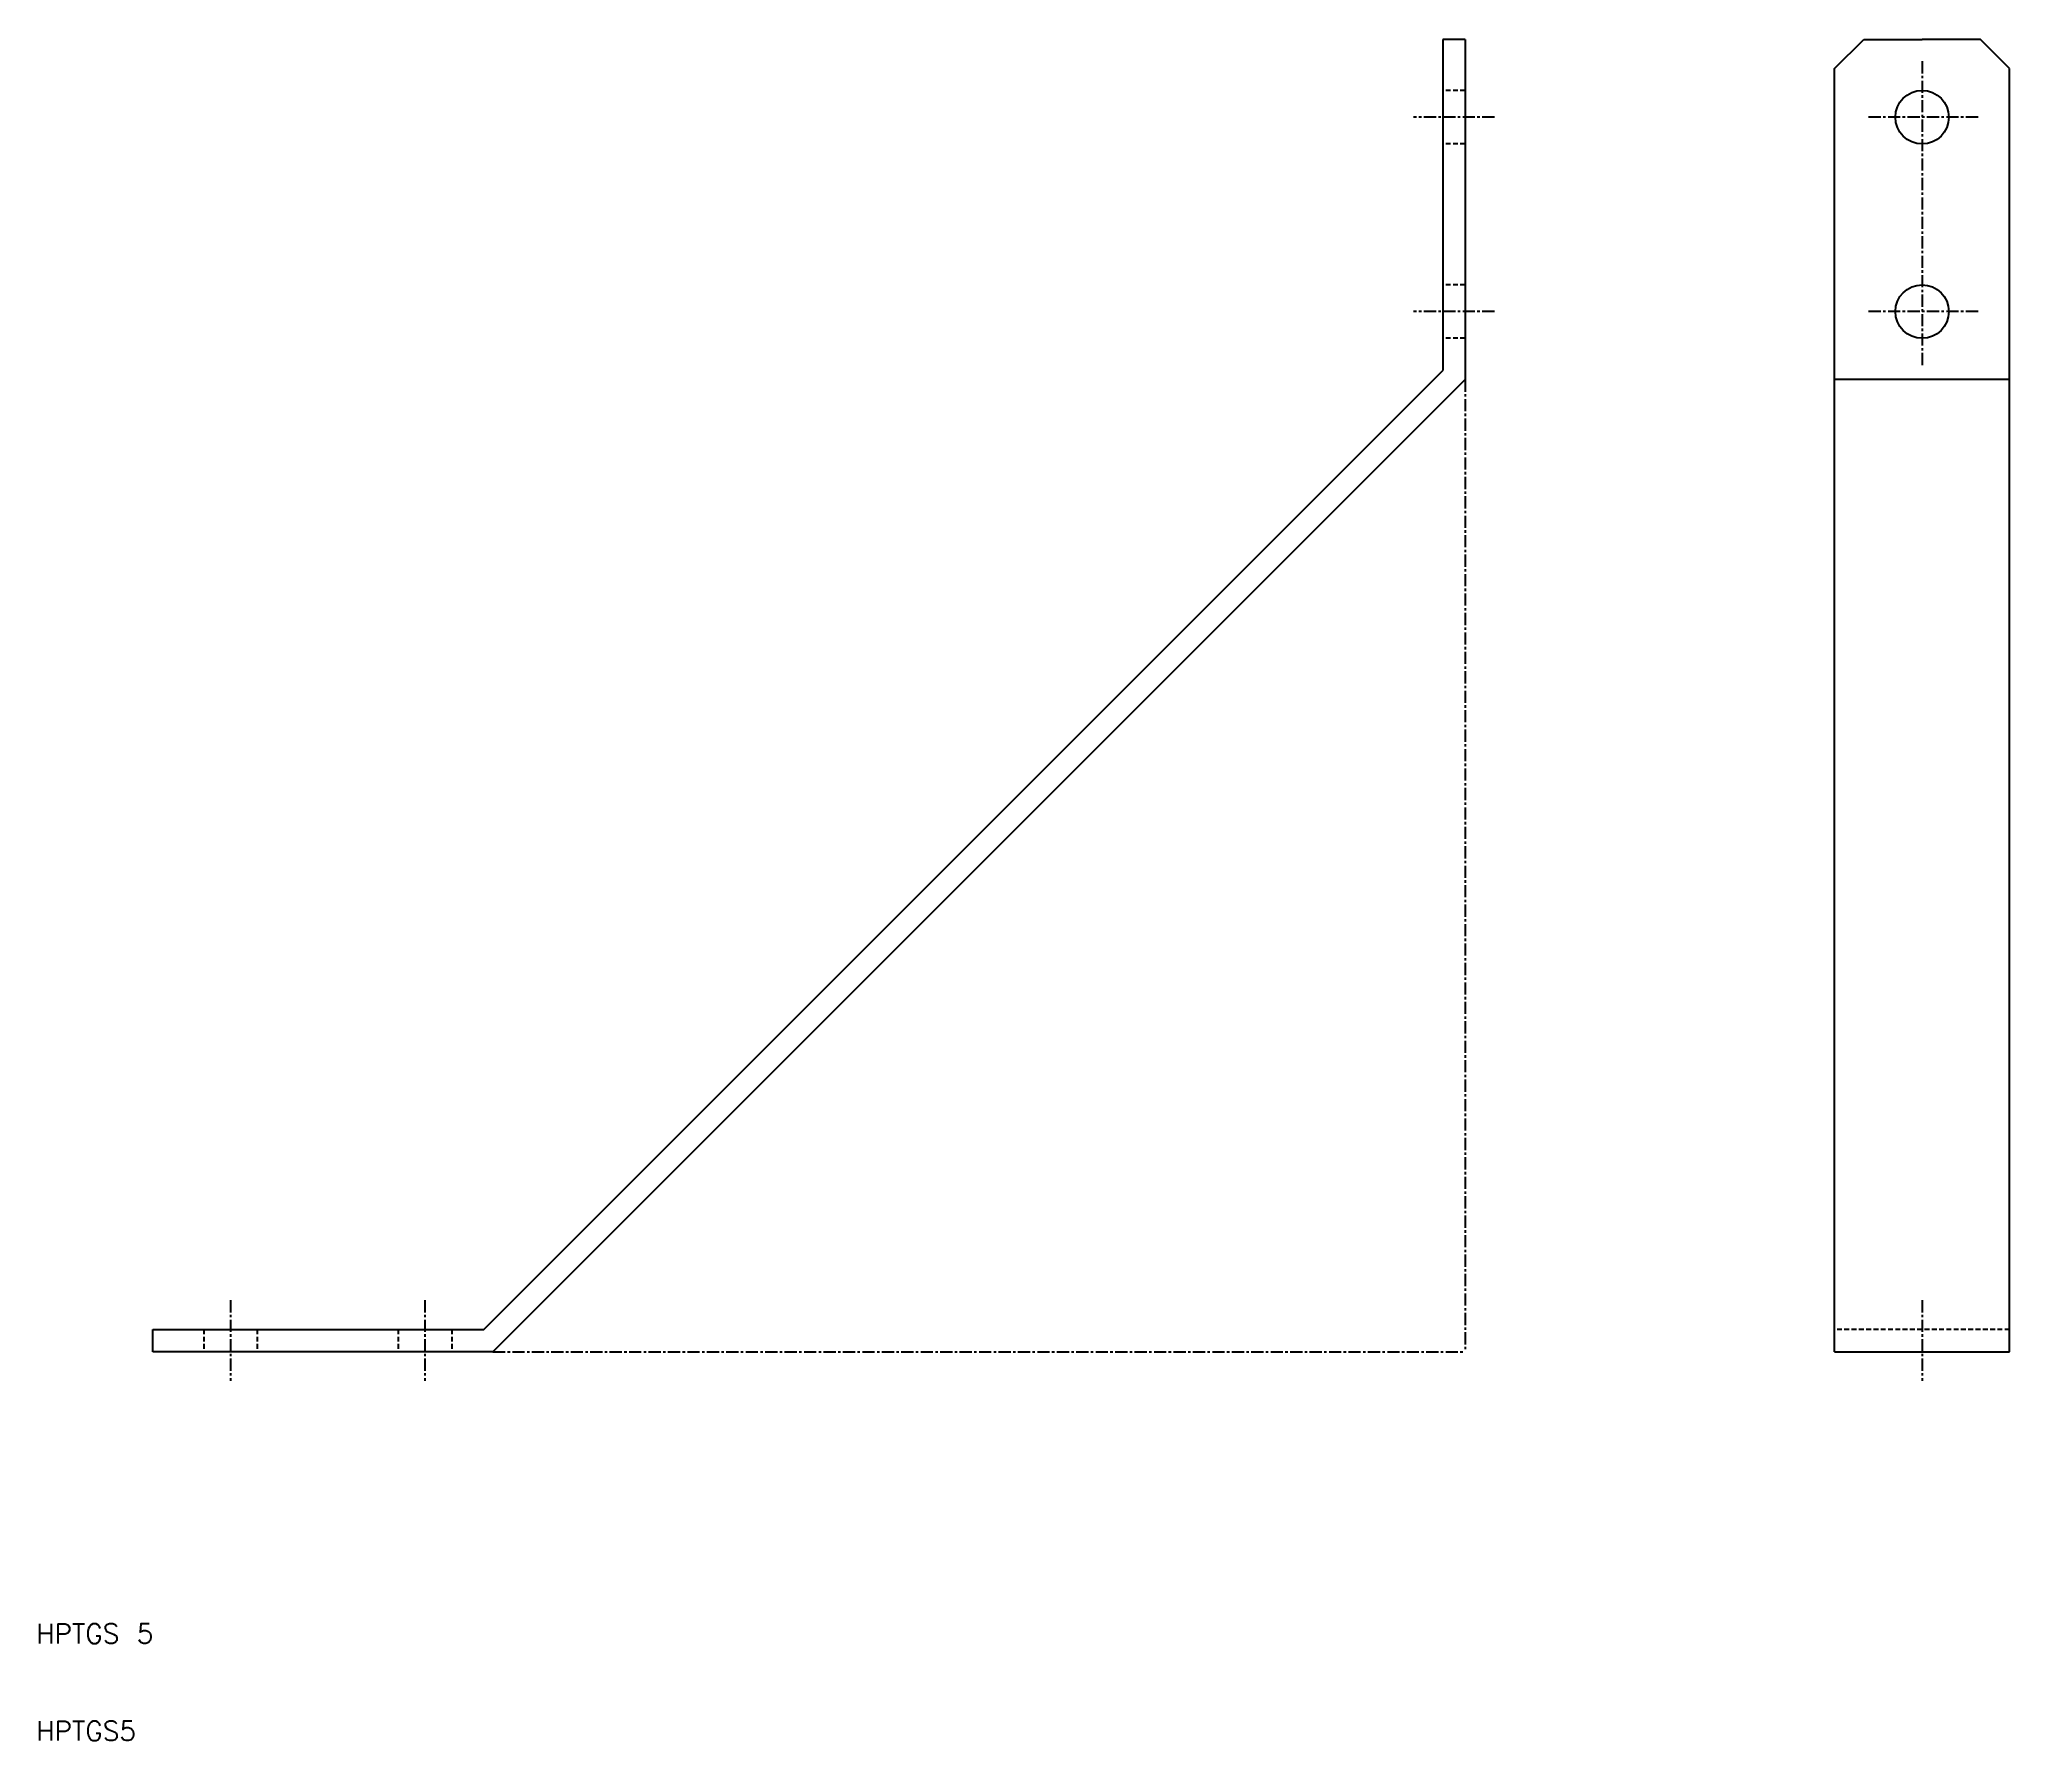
# Model space of a CAD drawing. Extents: x -147 to 56, y -40 to 135.
import ezdxf

# ---------------------------------------------------------------- set-up
doc = ezdxf.new("R2010")
doc.units = 0
doc.linetypes.add('CENTER', pattern=[2, 1.25, -0.25, 0.25, -0.25])
doc.linetypes.add('DASHED', pattern=[0.75, 0.5, -0.25])
doc.layers.get('0').update_dxf_attribs({"linetype": 'CONTINUOUS'})
doc.layers.add('CENTER', color=1, linetype='CENTER')
doc.styles.get("Standard").update_dxf_attribs({"font": 'txt.shx', "bigfont": 'bigfont.shx'})

msp = doc.modelspace()

# ---------------------------------------------------------------- linework, layer by layer
at = {"color": 7, "linetype": 'CONTINUOUS'}
for p, q in [((-2.3, 135), (-2.3, 100.95)), ((0, 135), (-2.3, 135)), ((0, 135), (0, 100)), ((38, 132), (41, 135)), ((41, 135), (47, 135)), ((53, 135), (47, 135)), ((56, 132), (53, 135)), ((38, 0), (38, 132)), ((56, 0), (56, 132)), ((-100.95, 2.3), (-2.3, 100.95)), ((-100, 0), (0, 100)), ((56, 100), (38, 100)), ((-135, 2.3), (-100.95, 2.3)), ((-135, 0), (-135, 2.3)), ((-100, 0), (-135, 0)), ((38, 0), (56, 0))]:
    msp.add_line(p, q, dxfattribs=at)
at = {"color": 3, "linetype": 'DASHED'}
for p, q in [((0, 129.75), (-2.3, 129.75)), ((0, 124.25), (-2.3, 124.25)), ((0, 109.75), (-2.3, 109.75)), ((0, 104.25), (-2.3, 104.25)), ((-129.75, 2.3), (-129.75, 0)), ((-124.25, 2.3), (-124.25, 0)), ((-109.75, 2.3), (-109.75, 0)), ((-104.25, 2.3), (-104.25, 0)), ((56, 2.3), (38, 2.3))]:
    msp.add_line(p, q, dxfattribs=at)
at = {"color": 7, "linetype": 'CONTINUOUS'}
for centre in [(47, 127), (47, 107)]:
    msp.add_circle(centre, 2.75, dxfattribs=at)
at = {"layer": 'CENTER', "color": 1, "linetype": 'CENTER'}
for p, q in [((47, 132.75), (47, 101.25)), ((3, 127), (-5.3, 127)), ((52.75, 127), (41.25, 127)), ((3, 107), (-5.3, 107)), ((52.75, 107), (41.25, 107)), ((0, 100), (0, 0)), ((-127, 5.3), (-127, -3)), ((-107, 5.3), (-107, -3)), ((47, 5.3), (47, -3)), ((-100, 0), (0, 0))]:
    msp.add_line(p, q, dxfattribs=at)

# ---------------------------------------------------------------- texts
at = {"color": 7, "linetype": 'CONTINUOUS'}
for s, p in [('HPTGS 5', (-147, -30)), ('HPTGS5', (-147, -40))]:
    msp.add_text(s, height=2, dxfattribs=at).set_placement(p)

doc.saveas('drawing.dxf')
